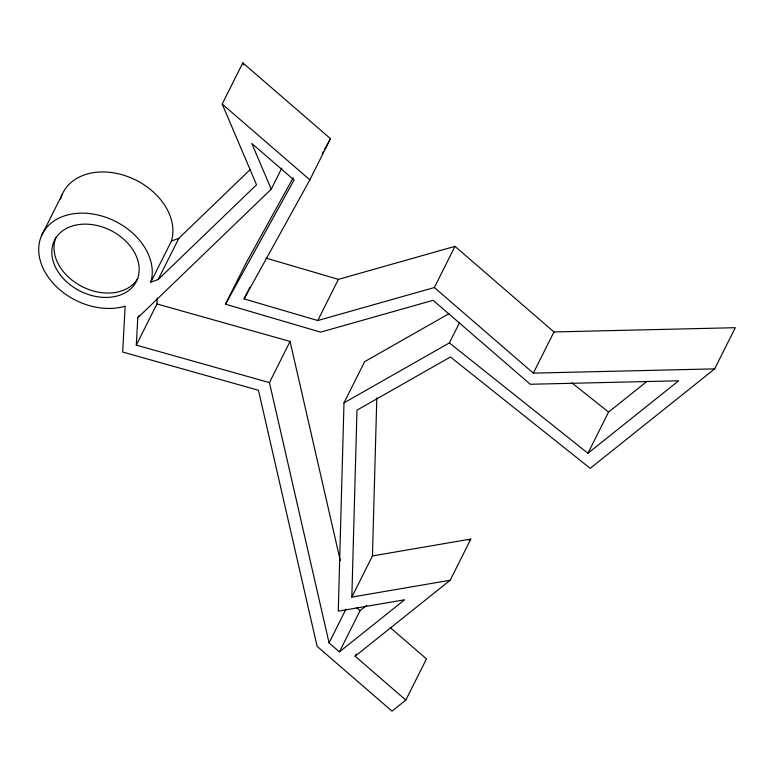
<?xml version="1.0" encoding="UTF-8"?>
<svg xmlns="http://www.w3.org/2000/svg" width="774" height="774" viewBox="0 0 774 774"><rect width="100%" height="100%" fill="white"/><g stroke="black" fill="none" stroke-linecap="round" stroke-linejoin="round"><path stroke-width="1.16" d="M449.143 313.605L364.612 361.69L343.995 402.867L338.267 611.16L404.599 599.782L339.438 651.863L329.066 642.894L269.449 382.608L290.066 341.431L156.919 303.95L157.238 298M351.831 597.102L372.449 555.926L470.805 539.062L450.178 580.239L351.831 597.102L356.978 410.152L450.42 356.988L590.214 468.338L714.683 368.869L735.3 327.692L553.961 331.949L454.996 246.355L338.393 279.366L265.859 258.061M372.449 555.926L376.803 397.923M269.449 382.608L136.301 345.127L137.772 317.766L138.827 315.657M41.38 236.022L62.007 194.845M390.222 627.559L426.455 658.897L405.837 700.073L392.002 711.122L317.117 646.367L258.448 390.26L122.669 352.035L125.136 306.156A59.54 44.176 26.6 0 1 41.08 263.286A59.54 44.176 26.6 0 1 93.702 214.146A59.54 44.176 26.6 0 1 150.814 282.181L158.167 279.52L256.533 184.773L222.206 104.055L242.823 62.878L330.479 138.672L309.852 179.849L244.091 298.909L317.766 320.542L434.378 287.541L454.996 246.355M150.814 282.181L171.441 241.004L178.794 238.344L250.166 169.593M158.167 279.52L178.794 238.344M136.301 345.127L156.919 303.95M137.772 317.766L271.248 189.195L281.823 168.084M343.995 402.867L449.384 342.911L587.94 453.264L678.643 380.789L530.258 384.272L433.15 300.293L320.62 332.143L225.476 304.201L246.093 263.025L293.191 177.778M244.091 298.909L249.905 287.289M317.766 320.542L338.393 279.366M449.384 342.911L459.437 322.845M329.066 642.894L345.988 609.109M339.438 651.863L360.055 610.676L366.673 605.394M405.837 700.073L355.111 656.207L356.166 654.098M434.378 287.541L533.334 373.126L553.961 331.949M587.94 453.264L608.567 412.087L646.9 381.456M225.476 304.201L294.072 180.013L251.792 143.451L271.248 189.195M322.332 153.426L323.493 151.317M324.654 149.208L330.479 138.672M468.918 540.562L470.805 539.062M355.111 656.207L450.178 580.239M533.334 373.126L714.683 368.869M571.802 382.811L608.567 412.087M222.206 104.055L309.852 179.849M356.601 607.687L360.055 610.676M242.823 62.878L243.771 65.084M290.066 341.431L340.25 560.492M60.546 199.044A59.54 44.176 26.6 0 1 128.397 176.82A59.54 44.176 26.6 0 1 171.441 241.004M137.811 278.427A45.801 33.979 26.6 0 1 82.392 286.738A45.801 33.979 26.6 0 1 56.067 237.347M60.459 275.147A45.801 33.979 26.6 0 0 135.605 282.82A45.801 33.979 26.6 0 0 90.403 224.402A45.801 33.979 26.6 0 0 60.459 275.147"/></g></svg>
